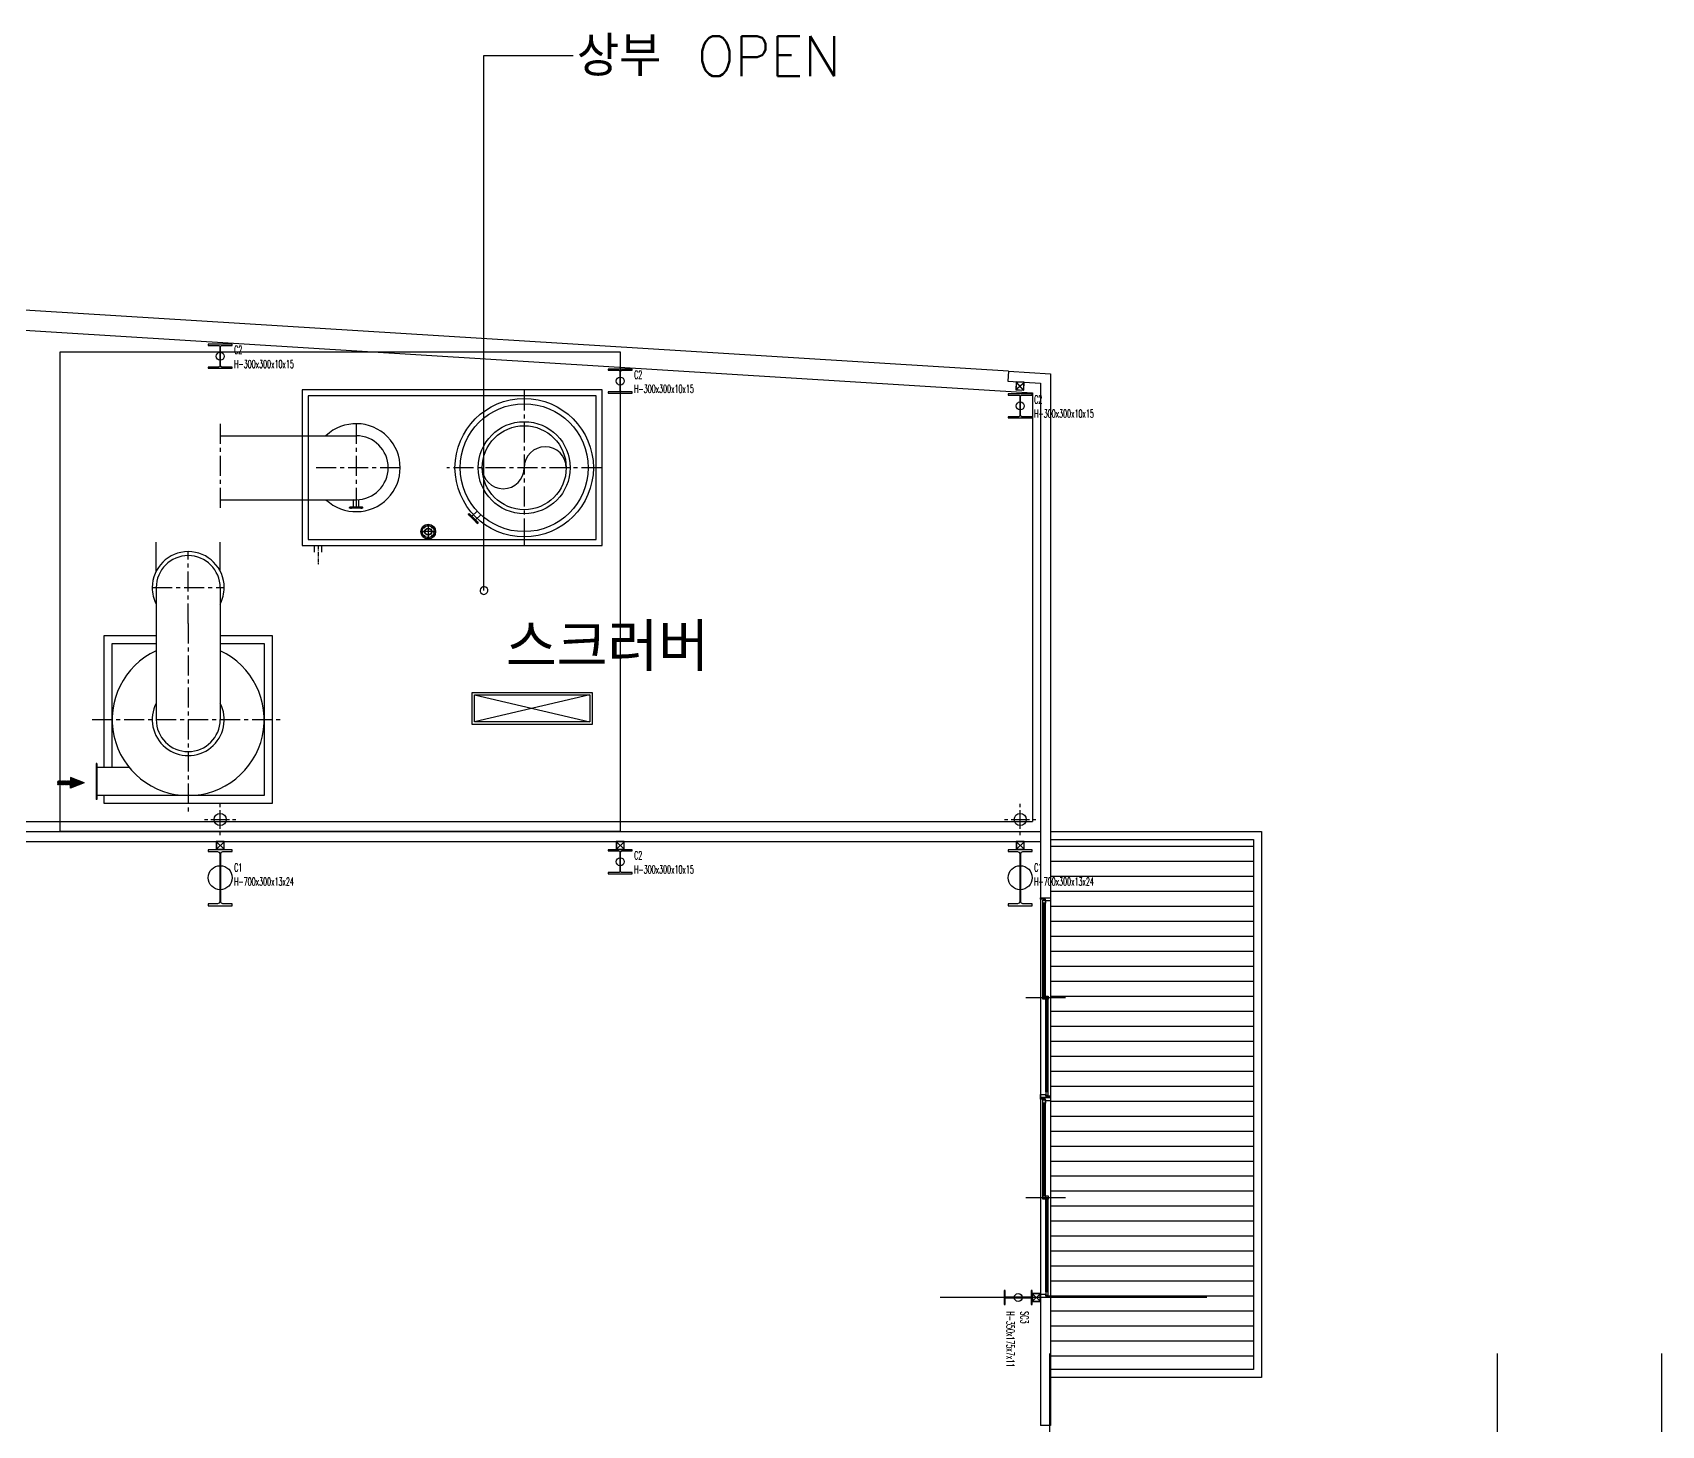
# Model space of a CAD drawing. Header units: millimetres. Extents: x 10462777 to 22643323, y 453826 to 1389191.
# Drawn here: x 11499028 to 11519388, y 605007 to 622426 of the extents above; entities that cross this region are included whole.
import ezdxf
from ezdxf.enums import TextEntityAlignment as Align

# ---------------------------------------------------------------- set-up
doc = ezdxf.new("R2010")
doc.units = ezdxf.units.MM
doc.header["$LTSCALE"] = 200
doc.header["$MEASUREMENT"] = 0
for name, pattern in [('CEN', [62, 60, -1, 0, -1]), ('CENTER', [2, 1.25, -0.25, 0.25, -0.25]), ('PHANTOM', [2.5, 1.25, -0.25, 0.25, -0.25, 0.25, -0.25])]:
    doc.linetypes.add(name, pattern=pattern)
doc.layers.get('0').update_dxf_attribs({"linetype": 'CONTINUOUS'})
for name, color, linetype in [('B', 2, 'CONTINUOUS'), ('C', 1, 'CENTER'), ('CEN', 1, 'CONTINUOUS'), ('CEN2', 8, 'CEN'), ('CL', 3, 'CONTINUOUS'), ('COL', 2, 'CONTINUOUS'), ('EL', 9, 'CONTINUOUS'), ('H', 30, 'CONTINUOUS'), ('HAT', 5, 'CONTINUOUS'), ('HATCH', 8, 'CONTINUOUS'), ('IL', 5, 'PHANTOM'), ('lea', 7, 'CONTINUOUS'), ('panel', 4, 'CONTINUOUS'), ('PIPE', 4, 'CONTINUOUS'), ('TEXT', 7, 'CONTINUOUS'), ('win', 6, 'CONTINUOUS')]:
    doc.layers.add(name, color=color, linetype=linetype)
doc.layers.add('No_Print', color=153, linetype='CONTINUOUS', plot=False)
doc.styles.add('a1', font='txt.shx ', dxfattribs={"height": 300, "bigfont": ' whgtxt.shx'})
doc.styles.add('HYwulM', font='txt.shx ', dxfattribs={"bigfont": ' whgtxt.shx'})
doc.styles.add('HY울릉도L', font='txt.shx ', dxfattribs={"bigfont": ' whgtxt.shx'})

msp = doc.modelspace()

# ---------------------------------------------------------------- hatches: boundary and pattern name
h = msp.add_hatch()
h.set_pattern_fill('ANSI31', color=253, scale=40, angle=-180, style=0)
h.set_pattern_definition([(315, (11499341.343, 613110.771), (-3.535534, -3.535534), [])])
h.paths.add_polyline_path([(11499674.53978, 613043.4752), (11499500.40556, 612976.17955), (11499500.40556, 613020.00272), (11499341.3432, 613020.00272), (11499341.3432, 613043.4752), (11499341.3432, 613066.94767), (11499500.40556, 613066.94767), (11499500.40556, 613110.77084)])

# ---------------------------------------------------------------- linework, layer by layer
at = {"color": 253}
for p, q in [((11501373.2949, 617384.73366), (11503073.2949, 617384.73366)), ((11501373.2949, 616584.73366), (11503073.2949, 616584.73366)), ((11503040.7949, 616585.19731), (11503105.7949, 616584.27002)), ((11504584.95635, 616442.35705), (11504630.2626, 616395.73942)), ((11500573.2949, 615690.88894), (11500573.2949, 616053.73366)), ((11501373.2949, 615690.88894), (11501373.2949, 616053.73366)), ((11502553.7449, 615927.73366), (11502553.7449, 616009.73366)), ((11502642.8449, 615927.73366), (11502642.8449, 616009.73366)), ((11500573.2949, 615484.73366), (11500573.2949, 613834.73366)), ((11501373.2949, 615484.73366), (11501373.2949, 613834.73366)), ((11505993.2949, 614144.73366), (11504553.2949, 613804.73366)), ((11504553.2949, 614144.73366), (11505993.2949, 613804.73366)), ((11499832.2949, 613284.73366), (11499823.2949, 613284.73366)), ((11499823.2949, 613284.73366), (11499823.2949, 612834.73366)), ((11499832.2949, 613284.73366), (11499832.2949, 612834.73366)), ((11499674.53978, 613043.4752), (11499500.40556, 613110.77084)), ((11499500.40556, 613110.77084), (11499500.40556, 613066.94767)), ((11499500.40556, 613066.94767), (11499541.3432, 613066.94767)), ((11499674.53978, 613043.4752), (11499500.40556, 612976.17955)), ((11500236.74891, 613234.73366), (11499823.2949, 613234.73366)), ((11499500.40556, 612976.17955), (11499500.40556, 613020.00272)), ((11499500.40556, 613020.00272), (11499541.3432, 613020.00272)), ((11500973.2949, 612884.73366), (11499823.2949, 612884.73366)), ((11499832.2949, 612834.73366), (11499823.2949, 612834.73366)), ((11511750.7949, 612434.73366), (11514388.2949, 612434.73366)), ((11514388.2949, 612434.73366), (11514388.2949, 605607.23366)), ((11511750.7949, 612334.73366), (11514288.2949, 612334.73366)), ((11514288.2949, 612334.73366), (11514288.2949, 605707.23366)), ((11514288.2949, 605707.23366), (11511750.7949, 605707.23366)), ((11514388.2949, 605607.23366), (11511750.7949, 605607.23366))]:
    msp.add_line(p, q, dxfattribs=at)
at = {"color": 253, "linetype": 'CENTER', "ltscale": 0.2}
msp.add_line((11502598.2949, 616009.73366), (11502598.2949, 615768.73366), dxfattribs=at)
at = {"color": 253}
for points in [[(11499373.2949, 618434.59337), (11506373.2949, 618434.59337), (11506373.2949, 612434.73366), (11499373.2949, 612434.73366)], [(11506148.2949, 617959.73366), (11502398.2949, 617959.73366), (11502398.2949, 616009.73366), (11506148.2949, 616009.73366)], [(11506073.2949, 617884.73366), (11502473.2949, 617884.73366), (11502473.2949, 616084.73366), (11506073.2949, 616084.73366)], [(11504523.2949, 614174.73366), (11506023.2949, 614174.73366), (11506023.2949, 613774.73366), (11504523.2949, 613774.73366)], [(11504553.2949, 614144.73366), (11505993.2949, 614144.73366), (11505993.2949, 613804.73366), (11504553.2949, 613804.73366)]]:
    msp.add_lwpolyline(points, close=True, dxfattribs=at)
for points in [[(11499923.2949, 613234.73366), (11499923.2949, 614884.73366), (11500573.2949, 614884.73366)], [(11501373.2949, 614884.73366), (11502023.2949, 614884.73366), (11502023.2949, 612784.73366), (11499923.2949, 612784.73366)], [(11501373.2949, 614784.73366), (11501923.2949, 614784.73366), (11501923.2949, 612884.73366), (11499873.2949, 612884.73366)], [(11500023.2949, 613234.73366), (11500023.2949, 614784.73366), (11500573.2949, 614784.73366)], [(11499923.2949, 612784.73366), (11499923.2949, 612884.73366)]]:
    msp.add_lwpolyline(points, dxfattribs=at)
for centre, radius in [((11505173.2949, 616984.73366), 865), ((11505173.2949, 616984.73366), 800), ((11505173.2949, 616984.73366), 575), ((11505173.2949, 616984.73366), 525), ((11503973.2949, 616184.73366), 92.5), ((11503898.2949, 616184.73366), 9.5), ((11503920.26189, 616237.76667), 9.5), ((11503920.26189, 616131.70065), 9.5), ((11503973.2949, 616184.73366), 44.55), ((11503973.2949, 616259.73366), 9.5), ((11503973.2949, 616109.73366), 9.5), ((11504026.32791, 616237.76667), 9.5), ((11504026.32791, 616131.70065), 9.5), ((11504048.2949, 616184.73366), 9.5)]:
    msp.add_circle(centre, radius, dxfattribs=at)
for centre, radius, start, end in [((11503073.2949, 616984.73366), 550, 226.658241744, 133.341758256), ((11503073.2949, 616984.73366), 400, 270, 90), ((11505435.7949, 616984.73366), 262.5, 0, 180), ((11504910.7949, 616984.73366), 262.5, 180, 0), ((11500973.2949, 615484.73366), 450, 0, 180), ((11500973.2949, 615484.73366), 400, 0, 180), ((11500973.2949, 615484.73366), 450, 180, 207.2660445), ((11500973.2949, 615484.73366), 450, 332.7339555, 0), ((11500973.2949, 613834.73366), 950, 114.901062333, 65.098937667), ((11500973.2949, 613834.73366), 450, 152.7339555, 27.2660445), ((11500973.2949, 613834.73366), 400, 180, 0)]:
    msp.add_arc(centre, radius, start, end, dxfattribs=at)
at = {"layer": 'B', "color": 253}
for p, q in [((11503040.7949, 616492.94599), (11503040.7949, 616585.19731)), ((11503105.7949, 616492.94599), (11503105.7949, 616584.27002)), ((11502991.4449, 616478.37675), (11502991.4449, 616487.94599)), ((11503155.1449, 616478.37675), (11502991.4449, 616478.37675)), ((11503150.1449, 616492.94599), (11502996.4449, 616492.94599)), ((11503155.1449, 616478.37675), (11503155.1449, 616487.94599)), ((11504474.52709, 616401.71923), (11504481.29356, 616408.4857)), ((11504590.28047, 616285.96585), (11504474.52709, 616401.71923)), ((11504597.04694, 616299.80339), (11504488.36463, 616408.4857)), ((11504519.72482, 616377.12552), (11504584.95635, 616442.35705)), ((11504565.68676, 616331.16358), (11504630.2626, 616395.73942)), ((11504590.28047, 616285.96585), (11504597.04694, 616292.73232))]:
    msp.add_line(p, q, dxfattribs=at)
for centre, start, end in [((11502996.4449, 616487.94599), 90, 180), ((11503150.1449, 616487.94599), 0, 90), ((11504484.8291, 616404.95017), 45.000000066, 134.999999934), ((11504593.51141, 616296.26786), 314.999999934, 45.000000066)]:
    msp.add_arc(centre, 5, start, end, dxfattribs=at)
at = {"layer": 'C', "color": 253}
for p, q in [((11505173.2949, 617949.73366), (11505173.2949, 616019.73366)), ((11501373.2949, 617534.73366), (11501373.2949, 616434.73366)), ((11503073.2949, 617534.73366), (11503073.2949, 616434.73366)), ((11503623.2949, 616984.73366), (11502523.2949, 616984.73366)), ((11506138.2949, 616984.73366), (11504208.2949, 616984.73366)), ((11506138.2949, 616984.73366), (11504208.2949, 616984.73366)), ((11503008.9449, 616470.70776), (11503008.9449, 616500.61497)), ((11503137.6449, 616470.70776), (11503137.6449, 616500.61497)), ((11504481.47866, 616383.92207), (11504502.62626, 616405.06966)), ((11504572.48331, 616292.91743), (11504593.6309, 616314.06502)), ((11505173.2949, 616275.06072), (11505173.2949, 616019.73366)), ((11500973.2949, 615034.73366), (11500973.2949, 615934.73366)), ((11500523.2949, 615484.73366), (11501423.2949, 615484.73366)), ((11500973.2949, 615034.73366), (11500973.2949, 612634.73366)), ((11499773.2949, 613834.73366), (11502173.2949, 613834.73366))]:
    msp.add_line(p, q, dxfattribs=at)
at = {"layer": 'CEN', "color": 253}
for p, q in [((11511738.29521, 605907.23368), (11511738.29521, 573407.23367)), ((11517338.29521, 601607.23368), (11517338.29521, 605907.23368)), ((11519388.29521, 605907.23368), (11519388.29521, 573407.23367))]:
    msp.add_line(p, q, dxfattribs=at)
at = {"layer": 'CEN2', "color": 253}
msp.add_line((11513704.26752, 606607.23366), (11510373.2949, 606607.23366), dxfattribs=at)
at = {"layer": 'CL', "color": 253}
for p, q in [((11504067.7949, 616184.73366), (11503878.7949, 616184.73366)), ((11503912.13016, 616245.8984), (11503928.39362, 616229.63494)), ((11503912.13016, 616123.56892), (11503928.39362, 616139.83238)), ((11503973.2949, 616279.23366), (11503973.2949, 616090.23366)), ((11504034.45963, 616245.8984), (11504018.19618, 616229.63494)), ((11504034.45963, 616123.56892), (11504018.19618, 616139.83238))]:
    msp.add_line(p, q, dxfattribs=at)
msp.add_circle((11503973.2949, 616184.73366), 75, dxfattribs=at)
at = {"layer": 'COL', "color": 253}
for points in [[(11501368.2949, 618259.11826, -0.4142135624), (11501352.2949, 618243.11826), (11501223.2949, 618243.11826), (11501223.2949, 618228.11826), (11501523.2949, 618228.11826), (11501523.2949, 618243.11826), (11501394.2949, 618243.11826, -0.4142135624), (11501378.2949, 618259.11826), (11501378.2949, 618497.11826, -0.4142135624), (11501394.2949, 618513.11826), (11501523.2949, 618513.11826), (11501523.2949, 618528.11826), (11501223.2949, 618528.11826), (11501223.2949, 618513.11826), (11501352.2949, 618513.11826, -0.4142135624), (11501368.2949, 618497.11826)], [(11506368.2949, 617948.83367, -0.4142135624), (11506352.2949, 617932.83367), (11506223.2949, 617932.83367), (11506223.2949, 617917.83367), (11506523.2949, 617917.83367), (11506523.2949, 617932.83367), (11506394.2949, 617932.83367, -0.4142135624), (11506378.2949, 617948.83367), (11506378.2949, 618186.83367, -0.4142135624), (11506394.2949, 618202.83367), (11506523.2949, 618202.83367), (11506523.2949, 618217.83367), (11506223.2949, 618217.83367), (11506223.2949, 618202.83367), (11506352.2949, 618202.83367, -0.4142135624), (11506368.2949, 618186.83367)], [(11511368.2949, 617638.54909, -0.4142135624), (11511352.2949, 617622.54909), (11511223.2949, 617622.54909), (11511223.2949, 617607.54909), (11511523.2949, 617607.54909), (11511523.2949, 617622.54909), (11511394.2949, 617622.54909, -0.4142135624), (11511378.2949, 617638.54909), (11511378.2949, 617876.54909, -0.4142135624), (11511394.2949, 617892.54909), (11511523.2949, 617892.54909), (11511523.2949, 617907.54909), (11511223.2949, 617907.54909), (11511223.2949, 617892.54909), (11511352.2949, 617892.54909, -0.4142135624), (11511368.2949, 617876.54909)], [(11501366.7949, 611559.23366, -0.4142135624), (11501338.7949, 611531.23366), (11501223.2949, 611531.23366), (11501223.2949, 611507.23366), (11501523.2949, 611507.23366), (11501523.2949, 611531.23366), (11501407.7949, 611531.23366, -0.4142135624), (11501379.7949, 611559.23366), (11501379.7949, 612155.23366, -0.4142135624), (11501407.7949, 612183.23366), (11501523.2949, 612183.23366), (11501523.2949, 612207.23366), (11501223.2949, 612207.23366), (11501223.2949, 612183.23366), (11501338.7949, 612183.23366, -0.4142135624), (11501366.7949, 612155.23366)], [(11506368.2949, 611938.23366, -0.4142135624), (11506352.2949, 611922.23366), (11506223.2949, 611922.23366), (11506223.2949, 611907.23366), (11506523.2949, 611907.23366), (11506523.2949, 611922.23366), (11506394.2949, 611922.23366, -0.4142135624), (11506378.2949, 611938.23366), (11506378.2949, 612176.23366, -0.4142135624), (11506394.2949, 612192.23366), (11506523.2949, 612192.23366), (11506523.2949, 612207.23366), (11506223.2949, 612207.23366), (11506223.2949, 612192.23366), (11506352.2949, 612192.23366, -0.4142135624), (11506368.2949, 612176.23366)], [(11511366.7949, 611559.23366, -0.4142135624), (11511338.7949, 611531.23366), (11511223.2949, 611531.23366), (11511223.2949, 611507.23366), (11511523.2949, 611507.23366), (11511523.2949, 611531.23366), (11511407.7949, 611531.23366, -0.4142135624), (11511379.7949, 611559.23366), (11511379.7949, 612155.23366, -0.4142135624), (11511407.7949, 612183.23366), (11511523.2949, 612183.23366), (11511523.2949, 612207.23366), (11511223.2949, 612207.23366), (11511223.2949, 612183.23366), (11511338.7949, 612183.23366, -0.4142135624), (11511366.7949, 612155.23366)], [(11511200.2949, 606610.73366, -0.4142135624), (11511184.2949, 606626.73366), (11511184.2949, 606694.73366), (11511173.2949, 606694.73366), (11511173.2949, 606519.73366), (11511184.2949, 606519.73366), (11511184.2949, 606587.73366, -0.4142135624), (11511200.2949, 606603.73366), (11511496.2949, 606603.73366, -0.4142135624), (11511512.2949, 606587.73366), (11511512.2949, 606519.73366), (11511523.2949, 606519.73366), (11511523.2949, 606694.73366), (11511512.2949, 606694.73366), (11511512.2949, 606626.73366, -0.4142135624), (11511496.2949, 606610.73366)]]:
    msp.add_lwpolyline(points, format="xyb", close=True, dxfattribs=at)
at = {"layer": 'EL', "color": 253, "ltscale": 10}
for p, q in [((11492935.7949, 619074.55533), (11511525.7949, 617920.91724)), ((11511227.16601, 618189.93015), (11496605.29381, 619097.31846)), ((11511525.7949, 617920.91724), (11511525.7949, 612559.73366)), ((11496585.7949, 612559.73366), (11511525.7949, 612559.73366))]:
    msp.add_line(p, q, dxfattribs=at)
at = {"layer": 'H', "color": 253}
for p, q in [((11503001.4449, 616478.37675), (11503001.4449, 616492.94599)), ((11503016.4449, 616478.37675), (11503016.4449, 616492.94599)), ((11503130.1449, 616478.37675), (11503130.1449, 616492.94599)), ((11503145.1449, 616478.37675), (11503145.1449, 616492.94599)), ((11504481.59816, 616394.64816), (11504491.90016, 616404.95017)), ((11504492.20476, 616384.04156), (11504502.50677, 616394.34357)), ((11504572.6028, 616303.64352), (11504582.90481, 616313.94553)), ((11504583.2094, 616293.03692), (11504593.51141, 616303.33893))]:
    msp.add_line(p, q, dxfattribs=at)
at = {"layer": 'HAT', "color": 253, "linetype": 'Continuous'}
for p, q in [((11514288.2949, 612247.52521), (11511750.7949, 612247.52521)), ((11514288.2949, 612060.02521), (11511750.7949, 612060.02521)), ((11514288.2949, 611872.52521), (11511750.7949, 611872.52521)), ((11514288.2949, 611685.02521), (11511750.7949, 611685.02521)), ((11514288.2949, 611497.52521), (11511750.7949, 611497.52521)), ((11514288.2949, 611310.02521), (11511750.7949, 611310.02521)), ((11514288.2949, 611122.52521), (11511750.7949, 611122.52521)), ((11514288.2949, 610935.02521), (11511750.7949, 610935.02521)), ((11514288.2949, 610747.52521), (11511750.7949, 610747.52521)), ((11514288.2949, 610560.02521), (11511750.7949, 610560.02521)), ((11514288.2949, 610372.52521), (11511750.7949, 610372.52521)), ((11514288.2949, 610185.02521), (11511750.7949, 610185.02521)), ((11514288.2949, 609997.52521), (11511750.7949, 609997.52521)), ((11514288.2949, 609810.02521), (11511750.7949, 609810.02521)), ((11514288.2949, 609622.52521), (11511750.7949, 609622.52521)), ((11514288.2949, 609435.02521), (11511750.7949, 609435.02521)), ((11514288.2949, 609247.52521), (11511750.7949, 609247.52521)), ((11514288.2949, 609060.02521), (11511750.7949, 609060.02521)), ((11514288.2949, 608872.52521), (11511750.7949, 608872.52521)), ((11514288.2949, 608685.02521), (11511750.7949, 608685.02521)), ((11514288.2949, 608497.52521), (11511750.7949, 608497.52521)), ((11514288.2949, 608310.02521), (11511750.7949, 608310.02521)), ((11514288.2949, 608122.52521), (11511750.7949, 608122.52521)), ((11514288.2949, 607935.02521), (11511750.7949, 607935.02521)), ((11514288.2949, 607747.52521), (11511750.7949, 607747.52521)), ((11514288.2949, 607560.02521), (11511750.7949, 607560.02521)), ((11514288.2949, 607372.52521), (11511750.7949, 607372.52521)), ((11514288.2949, 607185.02521), (11511750.7949, 607185.02521)), ((11514288.2949, 606997.52521), (11511750.7949, 606997.52521)), ((11514288.2949, 606810.02521), (11511750.7949, 606810.02521)), ((11514288.2949, 606622.52521), (11511750.7949, 606622.52521)), ((11514288.2949, 606435.02521), (11511750.7949, 606435.02521)), ((11514288.2949, 606247.52521), (11511750.7949, 606247.52521)), ((11514288.2949, 606060.02521), (11511750.7949, 606060.02521)), ((11514288.2949, 605872.52521), (11511750.7949, 605872.52521))]:
    msp.add_line(p, q, dxfattribs=at)
at = {"layer": 'HATCH', "color": 253}
for p, q in [((11501373.2949, 612739.73366), (11501373.2949, 612779.73366)), ((11501373.2949, 612469.73366), (11501373.2949, 612699.73366)), ((11511373.2949, 612739.73366), (11511373.2949, 612779.73366)), ((11511373.2949, 612469.73366), (11511373.2949, 612699.73366)), ((11501178.2949, 612584.73366), (11501218.2949, 612584.73366)), ((11501258.2949, 612584.73366), (11501488.2949, 612584.73366)), ((11501528.2949, 612584.73366), (11501568.2949, 612584.73366)), ((11511178.2949, 612584.73366), (11511218.2949, 612584.73366)), ((11511258.2949, 612584.73366), (11511488.2949, 612584.73366)), ((11511528.2949, 612584.73366), (11511568.2949, 612584.73366)), ((11501373.2949, 612389.73366), (11501373.2949, 612429.73366)), ((11511373.2949, 612389.73366), (11511373.2949, 612429.73366))]:
    msp.add_line(p, q, dxfattribs=at)
for centre in [(11501373.2949, 612584.73366), (11511373.2949, 612584.73366)]:
    msp.add_ellipse(centre, major_axis=(-53.03301, 53.03301), ratio=1, start_param=-0.7853981634, end_param=5.4977871438, dxfattribs=at)
at = {"layer": 'IL', "color": 253}
msp.add_circle((11503973.2949, 616184.73366), 40, dxfattribs=at)
at = {"layer": 'lea', "color": 253}
for p, q in [((11504670.47505, 622139.65106), (11505784.04538, 622139.65106)), ((11504670.47505, 615447.79201), (11504670.47505, 622139.65106))]:
    msp.add_line(p, q, dxfattribs=at)
for start, end in [(60.358815352, 240.358815352), (240.358815352, 60.358815352)]:
    msp.add_arc((11504670.47505, 615447.79201), 48.21429, start, end, dxfattribs=at)
at = {"layer": 'No_Print', "color": 253}
for centre, radius in [((11501373.2949, 618378.11826), 50), ((11506373.2949, 618067.83367), 50), ((11511373.2949, 617757.54909), 50), ((11506373.2949, 612057.23366), 50), ((11501373.2949, 611857.23366), 150), ((11511373.2949, 611857.23366), 150), ((11511348.2949, 606607.23366), 50)]:
    msp.add_circle(centre, radius, dxfattribs=at)
at = {"layer": 'panel', "color": 253}
for p, q in [((11511227.16601, 618189.93015), (11511219.42379, 618065.17015)), ((11511227.16601, 618189.93015), (11511750.7949, 618157.43536)), ((11511750.7949, 618157.43536), (11511750.7949, 605007.23368)), ((11511219.42379, 618065.17015), (11511625.7949, 618039.95201)), ((11511625.7949, 618039.95201), (11511625.7949, 605007.23368)), ((11488523.2949, 612434.73366), (11511625.7949, 612434.73366)), ((11488648.2949, 612309.73366), (11511625.7949, 612309.73366)), ((11511750.7949, 605007.23368), (11511625.7949, 605007.23368))]:
    msp.add_line(p, q, dxfattribs=at)
at = {"layer": 'PIPE', "color": 253}
for p, q in [((11511319.63516, 617961.0634), (11511420.76086, 618050.37137)), ((11511414.85199, 617955.15453), (11511325.54402, 618056.28023)), ((11501325.5949, 612212.03366), (11501420.9949, 612307.43366)), ((11501420.9949, 612212.03366), (11501325.5949, 612307.43366)), ((11506325.5949, 612212.03366), (11506420.9949, 612307.43366)), ((11506420.9949, 612212.03366), (11506325.5949, 612307.43366)), ((11511325.5949, 612212.03366), (11511420.9949, 612307.43366)), ((11511420.9949, 612212.03366), (11511325.5949, 612307.43366)), ((11511528.0949, 606559.53366), (11511623.4949, 606654.93366)), ((11511623.4949, 606559.53366), (11511528.0949, 606654.93366))]:
    msp.add_line(p, q, dxfattribs=at)
for points in [[(11511417.00512, 617952.71649), (11511423.1989, 618052.5245), (11511323.3909, 618058.71827), (11511317.19712, 617958.91027)], [(11511414.85199, 617955.15453), (11511420.76086, 618050.37137), (11511325.54402, 618056.28023), (11511319.63516, 617961.0634)], [(11501423.2949, 612209.73366), (11501423.2949, 612309.73366), (11501323.2949, 612309.73366), (11501323.2949, 612209.73366)], [(11501420.9949, 612212.03366), (11501420.9949, 612307.43366), (11501325.5949, 612307.43366), (11501325.5949, 612212.03366)], [(11506423.2949, 612209.73366), (11506423.2949, 612309.73366), (11506323.2949, 612309.73366), (11506323.2949, 612209.73366)], [(11506420.9949, 612212.03366), (11506420.9949, 612307.43366), (11506325.5949, 612307.43366), (11506325.5949, 612212.03366)], [(11511423.2949, 612209.73366), (11511423.2949, 612309.73366), (11511323.2949, 612309.73366), (11511323.2949, 612209.73366)], [(11511420.9949, 612212.03366), (11511420.9949, 612307.43366), (11511325.5949, 612307.43366), (11511325.5949, 612212.03366)], [(11511625.7949, 606557.23366), (11511625.7949, 606657.23366), (11511525.7949, 606657.23366), (11511525.7949, 606557.23366)], [(11511623.4949, 606559.53366), (11511623.4949, 606654.93366), (11511528.0949, 606654.93366), (11511528.0949, 606559.53366)]]:
    msp.add_lwpolyline(points, close=True, dxfattribs=at)
at = {"layer": 'win', "color": 253}
for p, q in [((11511625.7949, 611607.23366), (11511625.7949, 609107.23366)), ((11511657.7949, 610377.23366), (11511657.7949, 611537.23366)), ((11511668.7949, 610377.23366), (11511668.7949, 611537.23366)), ((11511676.7949, 610377.23366), (11511676.7949, 611537.23366)), ((11511687.7949, 610377.23366), (11511687.7949, 611577.23366)), ((11511750.7949, 611607.23366), (11511750.7949, 609107.23366)), ((11511442.51824, 610357.23366), (11511939.46767, 610357.23366)), ((11511693.7949, 609177.23366), (11511693.7949, 610337.23366)), ((11511704.7949, 609177.23366), (11511704.7949, 610337.23366)), ((11511712.7949, 609177.23366), (11511712.7949, 610337.23366)), ((11511723.7949, 609177.23366), (11511723.7949, 610337.23366)), ((11511625.7949, 609107.23366), (11511625.7949, 606607.23366)), ((11511657.7949, 607877.23366), (11511657.7949, 609037.23366)), ((11511668.7949, 607877.23366), (11511668.7949, 609037.23366)), ((11511676.7949, 607877.23366), (11511676.7949, 609037.23366)), ((11511687.7949, 607877.23366), (11511687.7949, 609077.23366)), ((11511750.7949, 609107.23366), (11511750.7949, 606607.23366)), ((11511442.51824, 607857.23366), (11511939.46767, 607857.23366)), ((11511693.7949, 606677.23366), (11511693.7949, 607837.23366)), ((11511704.7949, 606677.23366), (11511704.7949, 607837.23366)), ((11511712.7949, 606677.23366), (11511712.7949, 607837.23366)), ((11511723.7949, 606677.23366), (11511723.7949, 607837.23366))]:
    msp.add_line(p, q, dxfattribs=at)
for points in [[(11511655.7949, 611607.23366), (11511750.7949, 611607.23366), (11511750.7949, 611567.23366), (11511690.7949, 611567.23366), (11511690.7949, 611587.23366), (11511625.7949, 611587.23366), (11511625.7949, 611607.23366), (11511655.7949, 611607.23366)], [(11511675.7949, 609107.23366), (11511625.7949, 609107.23366), (11511625.7949, 609147.23366), (11511690.7949, 609147.23366), (11511690.7949, 609127.23366), (11511750.7949, 609127.23366), (11511750.7949, 609107.23366), (11511675.7949, 609107.23366)], [(11511655.7949, 609107.23366), (11511750.7949, 609107.23366), (11511750.7949, 609067.23366), (11511690.7949, 609067.23366), (11511690.7949, 609087.23366), (11511625.7949, 609087.23366), (11511625.7949, 609107.23366), (11511655.7949, 609107.23366)], [(11511675.7949, 606607.23366), (11511625.7949, 606607.23366), (11511625.7949, 606647.23366), (11511690.7949, 606647.23366), (11511690.7949, 606627.23366), (11511750.7949, 606627.23366), (11511750.7949, 606607.23366), (11511675.7949, 606607.23366)]]:
    msp.add_lwpolyline(points, dxfattribs=at)
for points in [[(11511657.7949, 611537.23366), (11511657.7949, 611577.23366), (11511687.7949, 611577.23366), (11511687.7949, 611537.23366)], [(11511657.7949, 610337.23366), (11511657.7949, 610377.23366), (11511687.7949, 610377.23366), (11511687.7949, 610337.23366)], [(11511693.7949, 610337.23366), (11511693.7949, 610377.23366), (11511723.7949, 610377.23366), (11511723.7949, 610337.23366)], [(11511723.7949, 609137.23366), (11511723.7949, 609177.23366), (11511693.7949, 609177.23366), (11511693.7949, 609137.23366)], [(11511657.7949, 609037.23366), (11511657.7949, 609077.23366), (11511687.7949, 609077.23366), (11511687.7949, 609037.23366)], [(11511657.7949, 607837.23366), (11511657.7949, 607877.23366), (11511687.7949, 607877.23366), (11511687.7949, 607837.23366)], [(11511693.7949, 607837.23366), (11511693.7949, 607877.23366), (11511723.7949, 607877.23366), (11511723.7949, 607837.23366)], [(11511723.7949, 606637.23366), (11511723.7949, 606677.23366), (11511693.7949, 606677.23366), (11511693.7949, 606637.23366)]]:
    msp.add_lwpolyline(points, close=True, dxfattribs=at)

# ---------------------------------------------------------------- texts
at = {"layer": 'No_Print', "color": 253, "style": 'HYwulM', "width": 0.5}
for s, p in [('C2', (11501547.12968, 618457.22755)), ('H-300x300x10x15', (11501547.12968, 618281.21743)), ('C2', (11506547.12968, 618146.94296)), ('H-300x300x10x15', (11506547.12968, 617970.93284)), ('C2', (11511547.12968, 617836.65838)), ('H-300x300x10x15', (11511547.12968, 617660.64826)), ('C1', (11501547.12968, 611983.84295)), ('C2', (11506547.12968, 612136.34295)), ('C1', (11511547.12968, 611983.84295)), ('H-700x300x13x24', (11501547.12968, 611807.83283)), ('H-300x300x10x15', (11506547.12968, 611960.33283)), ('H-700x300x13x24', (11511547.12968, 611807.83283))]:
    msp.add_text(s, height=100, dxfattribs=at).set_placement(p, align=Align.MIDDLE_LEFT)
for s, p in [('H-350x175x7x11', (11511251.39407, 606433.39888)), ('SC3', (11511427.40419, 606433.39888))]:
    msp.add_text(s, height=100, rotation=270, dxfattribs=at).set_placement(p, align=Align.MIDDLE_LEFT)
at = {"layer": 'TEXT', "color": 253, "style": 'a1'}
msp.add_text('상부 OPEN', height=499.782703, dxfattribs=at).set_placement((11505831.36154, 621882.42533))
at = {"layer": 'TEXT', "color": 3, "style": 'HY울릉도L'}
msp.add_text('스크러버', height=600, dxfattribs=at).set_placement((11506214.2949, 614767.12707), align=Align.MIDDLE)

doc.saveas('drawing.dxf')
